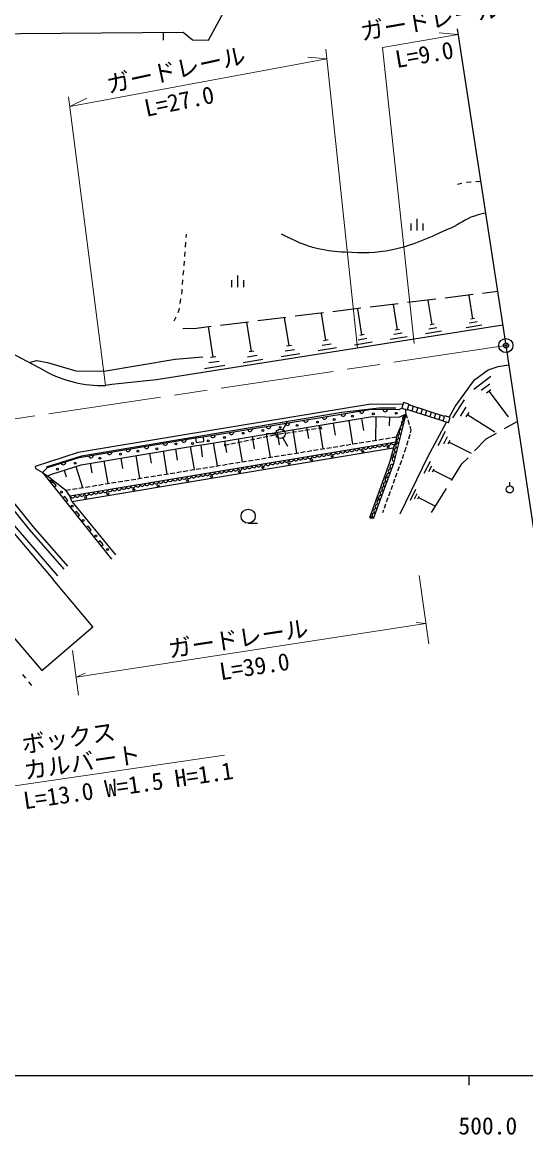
# Model space of a CAD drawing. Units: millimetres, scale not verified. Extents: x 40000 to 680000, y 20000 to 380000.
# Drawn here: x 520644 to 574021, y 198732 to 316668 of the extents above; entities that cross this region are included whole.
import ezdxf
from ezdxf.enums import TextEntityAlignment as Align

# ---------------------------------------------------------------- set-up
doc = ezdxf.new("R2010")
doc.units = ezdxf.units.MM
doc.header["$LTSCALE"] = 1000
doc.header["$PDMODE"] = 32
doc.header["$PDSIZE"] = 500
doc.linetypes.add('CHAIN', pattern=[18.5, 12, -1.5, 3.5, -1.5])
for name, color, linetype, lineweight in [('M-BGD', 7, 'Continuous', 25), ('M-BMK', 2, 'CHAIN', 13), ('M-BMK-SRVR', 3, 'Continuous', 25), ('M-STR-HTXT', 7, 'Continuous', 13), ('M-TTL-BAND', 7, 'Continuous', 25)]:
    doc.layers.add(name, color=color, linetype=linetype, lineweight=lineweight)
doc.layers.add('M-OTRS', color=6, linetype='Continuous')
doc.styles.add('ＭＳ ゴシック', font='')
doc.styles.get('ＭＳ ゴシック').set_extended_font_data('MS Gothic')

msp = doc.modelspace()

# ---------------------------------------------------------------- linework, layer by layer
at = {"layer": 'M-BGD'}
for p, q in [((535582, 315607), (535582, 314785)), ((567255, 299573), (566769, 299458)), ((567790, 299698), (567742, 299687)), ((568240, 299720), (567790, 299698)), ((569239, 299769), (568740, 299744)), ((561886, 294590), (561886, 295340)), ((562511, 294590), (562511, 295840)), ((563136, 294590), (563136, 295340)), ((538025, 293839), (538053, 294207)), ((537949, 292841), (537987, 293340)), ((537797, 290847), (537835, 291346)), ((537873, 291844), (537911, 292343)), ((537720, 289850), (537758, 290349)), ((537644, 288853), (537682, 289352)), ((542868, 288582), (542868, 289332)), ((543493, 288582), (543493, 289832)), ((544118, 288582), (544118, 289332)), ((537548, 287858), (537589, 288125)), ((537589, 288125), (537606, 288355)), ((565472, 287467), (568450, 287830)), ((569443, 287951), (571025, 288143)), ((537398, 286870), (537473, 287364)), ((557531, 286499), (560509, 286862)), ((560411, 284072), (559990, 286733)), ((561501, 286983), (564479, 287346)), ((564094, 284619), (563690, 287172)), ((568398, 285242), (568005, 287718)), ((536744, 284999), (536954, 285452)), ((537165, 285906), (537293, 286182)), ((537293, 286182), (537322, 286375)), ((545619, 285047), (548597, 285410)), ((549590, 285531), (552568, 285894)), ((552828, 282946), (552371, 285830)), ((553560, 286015), (556538, 286378)), ((556656, 283515), (556217, 286286)), ((571575, 284568), (534867, 278774)), ((537668, 284211), (539104, 284253)), ((539104, 284253), (540656, 284442)), ((540885, 281173), (540373, 284407)), ((541648, 284563), (544626, 284926)), ((544944, 281776), (544450, 284891)), ((548924, 282367), (548449, 285365)), ((564587, 284261), (563736, 284126)), ((564307, 284653), (563882, 284585)), ((569354, 284547), (567703, 284286)), ((568876, 284895), (568050, 284764)), ((568604, 285275), (568191, 285209)), ((557191, 283126), (556268, 282980)), ((556887, 283551), (556425, 283478)), ((561439, 283326), (559665, 283045)), ((560925, 283699), (560038, 283558)), ((560633, 284107), (560190, 284037)), ((565080, 283903), (563378, 283633)), ((549503, 281946), (548503, 281788)), ((549174, 282406), (548674, 282327)), ((553941, 282137), (552019, 281833)), ((553384, 282542), (552423, 282390)), ((553068, 282984), (552587, 282908)), ((557726, 282737), (555879, 282445)), ((541510, 280720), (540432, 280549)), ((541155, 281216), (540616, 281131)), ((546146, 280902), (544070, 280573)), ((545545, 281339), (544507, 281174)), ((545203, 281817), (544684, 281735)), ((550082, 281526), (548083, 281209)), ((542134, 280266), (539978, 279924)), ((568512, 277760), (570313, 279135)), ((569306, 277653), (570207, 278341)), ((569875, 277375), (570325, 277719)), ((570100, 277547), (572163, 274844)), ((557589, 276186), (537634, 272903)), ((561008, 276145), (557589, 276186)), ((561070, 276345), (560892, 275773)), ((561639, 276167), (561070, 276346)), ((561639, 276168), (561461, 275595)), ((565421, 274880), (561617, 276096)), ((566304, 274718), (567518, 276632)), ((554515, 275314), (526935, 270674)), ((539808, 272708), (557665, 275658)), ((539925, 271916), (557724, 274857)), ((558487, 275773), (554515, 275314)), ((557665, 275658), (560595, 275605)), ((557724, 274857), (560581, 274804)), ((558139, 274850), (558092, 272352)), ((560252, 275774), (558487, 275773)), ((559568, 274823), (559551, 273890)), ((561323, 275120), (560000, 269904)), ((560335, 272714), (561323, 275120)), ((560581, 274804), (561323, 275120)), ((560596, 275604), (560892, 275773)), ((560892, 275773), (561461, 275595)), ((561250, 275678), (561322, 275120)), ((561322, 275120), (561453, 274706)), ((561468, 275619), (565268, 274403)), ((562088, 275946), (561935, 275470)), ((562564, 275794), (562411, 275317)), ((563040, 275641), (562887, 275165)), ((563516, 275489), (563363, 275013)), ((563993, 275337), (563839, 274860)), ((564469, 275184), (564316, 274708)), ((564945, 275032), (564792, 274556)), ((565259, 274376), (565421, 274880)), ((566012, 274753), (565441, 274937)), ((567086, 274893), (567693, 275850)), ((567716, 274829), (568019, 275307)), ((567868, 275068), (570739, 273247)), ((548256, 273474), (548756, 274340)), ((550789, 273711), (550984, 272531)), ((552003, 273624), (552340, 273673)), ((552113, 273930), (552523, 271452)), ((552341, 273673), (552320, 273822)), ((552341, 273673), (552362, 273525)), ((553592, 274175), (553801, 272912)), ((555250, 274449), (555661, 271958)), ((556603, 274672), (556817, 273376)), ((561513, 274515), (561663, 274038)), ((561723, 273847), (561853, 273433)), ((565831, 274192), (565259, 274376)), ((565831, 274192), (566012, 274753)), ((571775, 273588), (573121, 274354)), ((537634, 272903), (526584, 271070)), ((526685, 270545), (539008, 272605)), ((539008, 272605), (539808, 272708)), ((539009, 272606), (539071, 272109)), ((539809, 272708), (539872, 272212)), ((543537, 272513), (543942, 270066)), ((545315, 272471), (544826, 272367)), ((545003, 272755), (545218, 271454)), ((546000, 272616), (545511, 272512)), ((546685, 272761), (546195, 272657)), ((547506, 273041), (546506, 273041)), ((546515, 273005), (546922, 270547)), ((547369, 272906), (546880, 272802)), ((548005, 273041), (547565, 272947)), ((547651, 273193), (547869, 271868)), ((548005, 273041), (548342, 273090)), ((548256, 272608), (548756, 271742)), ((548540, 273119), (549035, 273191)), ((549233, 273220), (549727, 273292)), ((549321, 273469), (549729, 271001)), ((549925, 273321), (550420, 273393)), ((550618, 273422), (551113, 273494)), ((551311, 273523), (551806, 273595)), ((558447, 272409), (558941, 272489)), ((559138, 272521), (559632, 272601)), ((559829, 272632), (560334, 272714)), ((560299, 272199), (560335, 272714)), ((561715, 272956), (561576, 272476)), ((561853, 273433), (561771, 273149)), ((564742, 271782), (565530, 273329)), ((565326, 271972), (565720, 272746)), ((568599, 271220), (569841, 272489)), ((569841, 272489), (570905, 273094)), ((525693, 266451), (560298, 272199)), ((525912, 265848), (559982, 271547)), ((526875, 269766), (539125, 271814)), ((536881, 271439), (537083, 270228)), ((538457, 271702), (538868, 269246)), ((539071, 272109), (539872, 272212)), ((539125, 271814), (539925, 271916)), ((539573, 271871), (539734, 270609)), ((540894, 272076), (541296, 269638)), ((542082, 272272), (542286, 271040)), ((542136, 271797), (542105, 271943)), ((542576, 271890), (542136, 271797)), ((542136, 271797), (542167, 271650)), ((543261, 272035), (542772, 271931)), ((543945, 272180), (543456, 272076)), ((544630, 272325), (544141, 272222)), ((550846, 271181), (551340, 271261)), ((551537, 271293), (552031, 271372)), ((552228, 271404), (552722, 271484)), ((552919, 271516), (553413, 271596)), ((553610, 271628), (554104, 271707)), ((554301, 271739), (554795, 271819)), ((554992, 271851), (555486, 271931)), ((555683, 271963), (556177, 272042)), ((556374, 272074), (556868, 272154)), ((557065, 272186), (557559, 272266)), ((557756, 272297), (558250, 272377)), ((559984, 271547), (559593, 270007)), ((559984, 271547), (560299, 272199)), ((561243, 271328), (561141, 271047)), ((561325, 271612), (561243, 271328)), ((561520, 272284), (561381, 271804)), ((565811, 271968), (566008, 272355)), ((565910, 272162), (568231, 270980)), ((526584, 271070), (522018, 269586)), ((526935, 270674), (523166, 269498)), ((523337, 269470), (526685, 270545)), ((529304, 270172), (529706, 267766)), ((531080, 270469), (531267, 269350)), ((532673, 270735), (533078, 268309)), ((534138, 270980), (534316, 269913)), ((535566, 271219), (535974, 268778)), ((543936, 270065), (544429, 270144)), ((544627, 270176), (545120, 270256)), ((545318, 270288), (545811, 270368)), ((546009, 270400), (546502, 270479)), ((546700, 270511), (547193, 270591)), ((547391, 270623), (547884, 270703)), ((548082, 270734), (548575, 270814)), ((548773, 270846), (549266, 270926)), ((549464, 270958), (549957, 271037)), ((550155, 271069), (550648, 271149)), ((560834, 270200), (560664, 269730)), ((561073, 270859), (560903, 270388)), ((563260, 268872), (563906, 270140)), ((567250, 269842), (567900, 270505)), ((522018, 269586), (522040, 269369)), ((522040, 269369), (522802, 268933)), ((522802, 268933), (523337, 269470)), ((522802, 268933), (523332, 268580)), ((522802, 268933), (530101, 259767)), ((523767, 268768), (526875, 269766)), ((525075, 269188), (525303, 268480)), ((526320, 269588), (527044, 267336)), ((527851, 269929), (528020, 268919)), ((536334, 268837), (536828, 268916)), ((537025, 268948), (537519, 269028)), ((537716, 269060), (538210, 269140)), ((538407, 269171), (538901, 269251)), ((539098, 269283), (539592, 269363)), ((539789, 269395), (540283, 269474)), ((540480, 269506), (540974, 269586)), ((541171, 269618), (541665, 269698)), ((541862, 269730), (542356, 269809)), ((542553, 269841), (543047, 269921)), ((543244, 269953), (543738, 270033)), ((559593, 270007), (557439, 264135)), ((560000, 269904), (557846, 264032)), ((560596, 269542), (560425, 269072)), ((563739, 269027), (564062, 269661)), ((564136, 269024), (564298, 269341)), ((564217, 269183), (566119, 268214)), ((566155, 268084), (567250, 269842)), ((523332, 268580), (523767, 268768)), ((523332, 268580), (525267, 267049)), ((523912, 267941), (523717, 267785)), ((524224, 267550), (523912, 267941)), ((529424, 267720), (529917, 267800)), ((530115, 267832), (530608, 267911)), ((530806, 267943), (531299, 268023)), ((531497, 268055), (531990, 268135)), ((532188, 268167), (532681, 268246)), ((532879, 268278), (533372, 268358)), ((533570, 268390), (534064, 268470)), ((534261, 268502), (534755, 268581)), ((534952, 268613), (535446, 268693)), ((535643, 268725), (536137, 268805)), ((560119, 268226), (559948, 267756)), ((560357, 268884), (560187, 268414)), ((572326, 267515), (572326, 267915)), ((515605, 267365), (523933, 257599)), ((515974, 267702), (524366, 257987)), ((517988, 267095), (521392, 262903)), ((518367, 267421), (521775, 263225)), ((524028, 267394), (524224, 267550)), ((525267, 267048), (525771, 267130)), ((525694, 266451), (525267, 267049)), ((525968, 267162), (526462, 267242)), ((526660, 267273), (527153, 267353)), ((527351, 267385), (527844, 267465)), ((528042, 267497), (528535, 267577)), ((528733, 267608), (529226, 267688)), ((559641, 266910), (559471, 266440)), ((559880, 267568), (559710, 267098)), ((561804, 266011), (562385, 267153)), ((562235, 266151), (562525, 266722)), ((564040, 264688), (565626, 267235)), ((525158, 266376), (524962, 266221)), ((525469, 265985), (525158, 266376)), ((525274, 265830), (525469, 265985)), ((525913, 265848), (525694, 266451)), ((525913, 265848), (530532, 260198)), ((559164, 265594), (558994, 265124)), ((559403, 266252), (559232, 265782)), ((562593, 266148), (562738, 266434)), ((562665, 266291), (564378, 265419)), ((526404, 264812), (526208, 264656)), ((526715, 264421), (526404, 264812)), ((526520, 264265), (526715, 264421)), ((558926, 264936), (558824, 264655)), ((521775, 263225), (525436, 259001)), ((527650, 263247), (527454, 263092)), ((527961, 262856), (527650, 263247)), ((544594, 263551), (545594, 263551)), ((521392, 262903), (525058, 258673)), ((527765, 262700), (527961, 262856)), ((528895, 261683), (528700, 261527)), ((529207, 261291), (528895, 261683)), ((529011, 261136), (529207, 261291)), ((521017, 247127), (520697, 247510)), ((521659, 246360), (521338, 246743))]:
    msp.add_line(p, q, dxfattribs=at)
for points in [[(504851, 312469), (507503, 315362), (537691, 315625), (538676, 314808), (540394, 314780), (543829, 321116)], [(523050, 279705), (515652, 283599), (509394, 287329), (507479, 288693)], [(521382, 280583), (522176, 280797), (523321, 280610), (526325, 279727), (529276, 279679), (536838, 280966), (539785, 281191)], [(565916, 274784), (566547, 275944), (568575, 278774), (570053, 279830), (571109, 280168), (572216, 280358)], [(560718, 264539), (563675, 270664), (565629, 274257)], [(507987, 265208), (522711, 247938), (528139, 252565), (523933, 257599)]]:
    msp.add_lwpolyline(points, dxfattribs=at)
for centre, radius in [((555642, 274898), 100), ((557863, 275146), 100), ((560282, 275212), 100), ((548004, 273721), 100), ((549794, 273937), 100), ((551931, 274285), 100), ((553720, 274566), 100), ((542072, 272644), 100), ((544077, 273092), 100), ((546148, 273390), 100), ((548006, 273041), 500), ((532910, 271203), 100), ((534915, 271435), 100), ((536936, 271965), 100), ((538692, 272015), 100), ((540366, 272296), 100), ((556744, 271178), 100), ((559445, 271642), 100), ((528863, 270445), 100), ((531054, 270888), 100), ((551318, 270283), 100), ((553505, 270648), 100), ((559886, 270677), 100), ((524364, 269302), 100), ((526270, 269915), 100), ((543663, 269007), 100), ((546148, 269446), 100), ((548932, 269877), 100), ((523673, 268071), 100), ((538154, 268096), 100), ((540714, 268502), 100), ((559180, 268471), 100), ((524791, 266862), 100), ((529720, 266679), 100), ((532479, 267119), 100), ((535047, 267533), 100), ((572326, 267140), 375), ((525951, 265362), 100), ((527359, 266282), 100), ((558310, 266170), 100), ((544594, 264301), 750), ((557622, 264153), 100), ((527086, 263854), 100), ((528436, 262206), 100), ((529695, 260764), 100)]:
    msp.add_circle(centre, radius, dxfattribs=at)
for centre, radius, start, end in [((529057, 290637), 12473, 241.21347, 271.89457), ((565532, -19811), 300156, 95.86388, 96.90072), ((552684, 274835), 250, 189.3839, 9.3839), ((554657, 275162), 250, 189.3839, 9.3839), ((556630, 275488), 250, 189.3839, 9.3839), ((559131, 275631), 250, 178.93046, 358.93046), ((561214, 274693), 250, 75.77102, 255.77102), ((546764, 273857), 250, 189.3839, 9.3839), ((548738, 274183), 250, 189.3839, 9.3839), ((550711, 274509), 250, 189.3839, 9.3839), ((560968, 273724), 250, 75.77102, 255.77102), ((561091, 274208), 250, 75.77102, 255.77102), ((537779, 272400), 250, 189.49267, 9.49267), ((540845, 272879), 250, 189.3839, 9.3839), ((542818, 273205), 250, 189.3839, 9.3839), ((544791, 273531), 250, 189.3839, 9.3839), ((560600, 272270), 250, 75.77102, 255.77102), ((560723, 272754), 250, 75.77102, 255.77102), ((560846, 273239), 250, 75.77102, 255.77102), ((531861, 271410), 250, 189.49267, 9.49267), ((533833, 271740), 250, 189.49267, 9.49267), ((535806, 272070), 250, 189.49267, 9.49267), ((554587, 271250), 250, 189.43029, 9.43029), ((555080, 271332), 250, 189.43029, 9.43029), ((555574, 271414), 250, 189.43029, 9.43029), ((556067, 271496), 250, 189.43029, 9.43029), ((556560, 271578), 250, 189.43029, 9.43029), ((557053, 271660), 250, 189.43029, 9.43029), ((557547, 271742), 250, 189.43029, 9.43029), ((558040, 271824), 250, 189.43029, 9.43029), ((558533, 271906), 250, 189.43029, 9.43029), ((559026, 271988), 250, 189.43029, 9.43029), ((559520, 272069), 250, 189.43029, 9.43029), ((560013, 272151), 250, 189.43029, 9.43029), ((560354, 271300), 250, 75.77102, 255.77102), ((560477, 271785), 250, 75.77102, 255.77102), ((525012, 270008), 250, 197.80125, 17.80125), ((527916, 270751), 250, 189.49267, 9.49267), ((529888, 271081), 250, 189.49267, 9.49267), ((547682, 270103), 250, 189.43029, 9.43029), ((548175, 270185), 250, 189.43029, 9.43029), ((548668, 270267), 250, 189.43029, 9.43029), ((549162, 270349), 250, 189.43029, 9.43029), ((549655, 270431), 250, 189.43029, 9.43029), ((550148, 270513), 250, 189.43029, 9.43029), ((550641, 270595), 250, 189.43029, 9.43029), ((551135, 270677), 250, 189.43029, 9.43029), ((551628, 270759), 250, 189.43029, 9.43029), ((552121, 270841), 250, 189.43029, 9.43029), ((552614, 270923), 250, 189.43029, 9.43029), ((553108, 271004), 250, 189.43029, 9.43029), ((553601, 271086), 250, 189.43029, 9.43029), ((554094, 271168), 250, 189.43029, 9.43029), ((560108, 270331), 250, 75.77102, 255.77102), ((560231, 270816), 250, 75.77102, 255.77102), ((540283, 268874), 250, 189.43029, 9.43029), ((540776, 268956), 250, 189.43029, 9.43029), ((541270, 269038), 250, 189.43029, 9.43029), ((541763, 269120), 250, 189.43029, 9.43029), ((542256, 269202), 250, 189.43029, 9.43029), ((542749, 269284), 250, 189.43029, 9.43029), ((543243, 269366), 250, 189.43029, 9.43029), ((543736, 269448), 250, 189.43029, 9.43029), ((544229, 269530), 250, 189.43029, 9.43029), ((544722, 269612), 250, 189.43029, 9.43029), ((545216, 269694), 250, 189.43029, 9.43029), ((545709, 269776), 250, 189.43029, 9.43029), ((546202, 269858), 250, 189.43029, 9.43029), ((546695, 269939), 250, 189.43029, 9.43029), ((547189, 270021), 250, 189.43029, 9.43029), ((559698, 269080), 250, 69.85159, 249.85159), ((559870, 269550), 250, 69.85159, 249.85159), ((533378, 267728), 250, 189.43029, 9.43029), ((533871, 267809), 250, 189.43029, 9.43029), ((534364, 267891), 250, 189.43029, 9.43029), ((534858, 267973), 250, 189.43029, 9.43029), ((535351, 268055), 250, 189.43029, 9.43029), ((535844, 268137), 250, 189.43029, 9.43029), ((536337, 268219), 250, 189.43029, 9.43029), ((536830, 268301), 250, 189.43029, 9.43029), ((537324, 268383), 250, 189.43029, 9.43029), ((537817, 268465), 250, 189.43029, 9.43029), ((538310, 268547), 250, 189.43029, 9.43029), ((538803, 268629), 250, 189.43029, 9.43029), ((539297, 268711), 250, 189.43029, 9.43029), ((539790, 268793), 250, 189.43029, 9.43029), ((559181, 267672), 250, 69.85159, 249.85159), ((559353, 268142), 250, 69.85159, 249.85159), ((559525, 268611), 250, 69.85159, 249.85159), ((525979, 266499), 250, 189.43029, 9.43029), ((526472, 266581), 250, 189.43029, 9.43029), ((526966, 266663), 250, 189.43029, 9.43029), ((527459, 266744), 250, 189.43029, 9.43029), ((527952, 266826), 250, 189.43029, 9.43029), ((528445, 266908), 250, 189.43029, 9.43029), ((528939, 266990), 250, 189.43029, 9.43029), ((529432, 267072), 250, 189.43029, 9.43029), ((529925, 267154), 250, 189.43029, 9.43029), ((530418, 267236), 250, 189.43029, 9.43029), ((530912, 267318), 250, 189.43029, 9.43029), ((531405, 267400), 250, 189.43029, 9.43029), ((531898, 267482), 250, 189.43029, 9.43029), ((532391, 267564), 250, 189.43029, 9.43029), ((532885, 267646), 250, 189.43029, 9.43029), ((558837, 266733), 250, 69.85159, 249.85159), ((559009, 267203), 250, 69.85159, 249.85159), ((558320, 265325), 250, 69.85159, 249.85159), ((558492, 265795), 250, 69.85159, 249.85159), ((558664, 266264), 250, 69.85159, 249.85159), ((557975, 264386), 250, 69.85159, 249.85159), ((558148, 264856), 250, 69.85159, 249.85159)]:
    msp.add_arc(centre, radius, start, end, dxfattribs=at)
msp.add_open_spline([(569750, 296443), (569206, 296331), (569032, 296270), (568583, 296123), (567536, 295780), (567079, 295285), (566067, 294850), (563699, 293832), (562404, 293087), (559884, 292543), (557970, 292130), (556835, 292206), (554878, 292280), (553754, 292323), (553122, 292418), (552025, 292664), (550421, 293025), (549827, 293378), (548114, 294216)], degree=3, knots=[0, 0, 0, 0, 1, 1, 1, 2, 2, 2, 3, 3, 3, 4, 4, 4, 5, 5, 5, 6, 6, 6, 6], dxfattribs=at)
at = {"layer": 'M-BMK'}
msp.add_line((571909, 282395), (508355, 272894), dxfattribs=at)
at = {"layer": 'M-BMK-SRVR'}
msp.add_lwpolyline([(566752, 315954), (571909, 282395), (576253, 253575)], dxfattribs=at)
msp.add_circle((571908, 282395), 750, dxfattribs=at)
at = {"layer": 'M-OTRS'}
for p in [(571908, 282395), (571945, 282405)]:
    msp.add_point(p, dxfattribs=at)
at = {"layer": 'M-STR-HTXT'}
for p, q in [((566842, 315369), (564851, 315553)), ((552821, 313798), (556171, 282117)), ((525692, 307754), (552926, 312804)), ((552926, 312804), (550933, 312961)), ((525565, 308750), (529469, 278170)), ((525692, 307754), (527497, 308615)), ((562710, 258003), (563755, 250780)), ((526345, 247253), (563444, 252931)), ((563444, 252931), (562398, 253046)), ((525975, 250064), (526596, 245342)), ((526345, 247253), (527309, 247677)), ((519598, 235703), (542072, 238976))]:
    msp.add_line(p, q, dxfattribs=at)
msp.add_lwpolyline([(562183, 282626), (558822, 313994), (566842, 315369)], dxfattribs=at)
at = {"layer": 'M-TTL-BAND'}
for p, q in [((40000, 205000), (579000, 205000)), ((568000, 205000), (568000, 204000))]:
    msp.add_line(p, q, dxfattribs=at)

# ---------------------------------------------------------------- texts
at = {"layer": 'M-STR-HTXT', "style": 'ＭＳ ゴシック'}
for s, p in [('ガードレール', (556755, 314204)), ('L=9.0', (560444, 311275))]:
    msp.add_text(s, height=1833, rotation=9.731, dxfattribs=at).set_placement(p, align=Align.BOTTOM_LEFT)
for s, rotation, p in [('ガードレール', 12.234, (536939, 311632)), ('L=27.0', 11.638, (537279, 308291)), ('ガードレール', 8.701, (543535, 251342)), ('L=39.0', 8.701, (545267, 248385)), ('ボックス', 8.287, (525546, 240801)), ('カルバート', 8.287, (526990, 238216)), ('L=13.0 W=1.5 H=1.1\u3000', 8.287, (533114, 235939))]:
    msp.add_text(s, height=1833, rotation=rotation, dxfattribs=at).set_placement(p, align=Align.MIDDLE_CENTER)
at = {"layer": 'M-TTL-BAND', "style": 'ＭＳ ゴシック'}
msp.add_text('500.0', height=1833, dxfattribs=at).set_placement((570000, 198212), align=Align.BOTTOM_CENTER)

doc.saveas('drawing.dxf')
